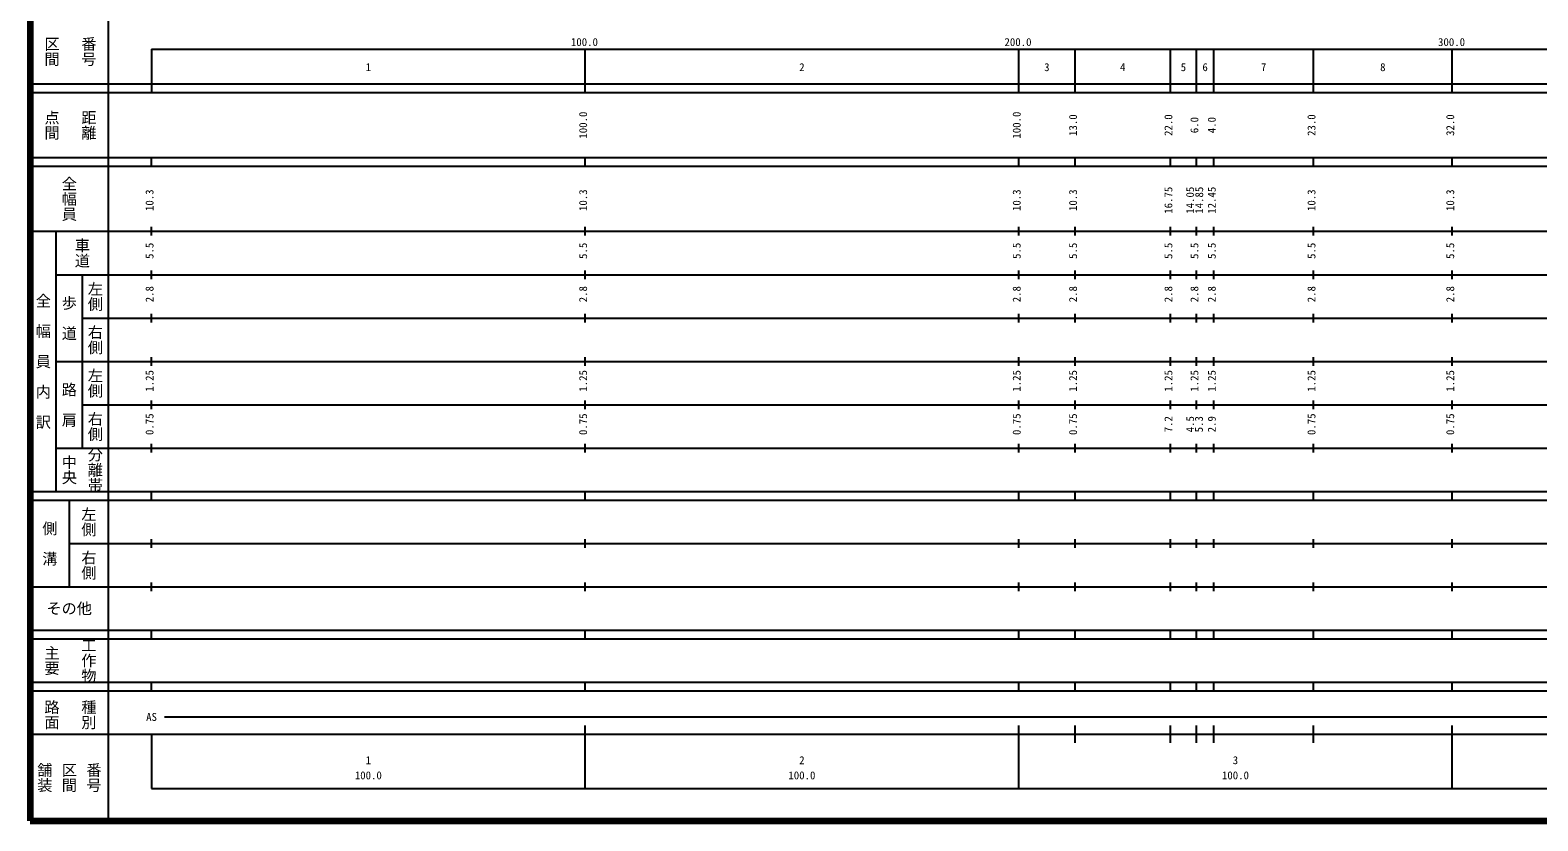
# Model space of a CAD drawing. Units: millimetres on the paper, enlarged 1000 times. Extents: x 40000 to 680000, y 20000 to 380000.
# Drawn here: x 40000 to 387748, y 20000 to 202409 of the extents above; entities that cross this region are included whole.
import ezdxf
from ezdxf.enums import TextEntityAlignment as Align

# ---------------------------------------------------------------- set-up
doc = ezdxf.new("R2010")
doc.units = ezdxf.units.MM
doc.header["$LTSCALE"] = 1000
doc.layers.add('M-TTL', color=2, linetype='Continuous', lineweight=140)
doc.layers.add('M-TTL-BAND', color=7, linetype='Continuous', lineweight=25)
doc.styles.add('@ＭＳ ゴシック', font='')
doc.styles.add('ＭＳ ゴシック', font='')
doc.styles.get('@ＭＳ ゴシック').set_extended_font_data('@MS Gothic')
doc.styles.get('ＭＳ ゴシック').set_extended_font_data('MS Gothic')

msp = doc.modelspace()

# ---------------------------------------------------------------- linework, layer by layer
at = {"layer": 'M-TTL'}
for p, q in [((40000, 380000), (40000, 20000)), ((40000, 20000), (680000, 20000))]:
    msp.add_line(p, q, dxfattribs=at)
at = {"layer": 'M-TTL-BAND'}
for p, q in [((58000, 370000), (58000, 20000)), ((68000, 198000), (579000, 198000)), ((68000, 198000), (68000, 188000)), ((168000, 188000), (168000, 198000)), ((268000, 188000), (268000, 198000)), ((281000, 188000), (281000, 198000)), ((303000, 188000), (303000, 198000)), ((309000, 188000), (309000, 198000)), ((313000, 188000), (313000, 198000)), ((336000, 188000), (336000, 198000)), ((368000, 188000), (368000, 198000)), ((40000, 190000), (579000, 190000)), ((40000, 188000), (579000, 188000)), ((40000, 173000), (579000, 173000)), ((40000, 171000), (579000, 171000)), ((68000, 171000), (68000, 173000)), ((168000, 171000), (168000, 173000)), ((268000, 171000), (268000, 173000)), ((281000, 171000), (281000, 173000)), ((303000, 171000), (303000, 173000)), ((309000, 171000), (309000, 173000)), ((313000, 171000), (313000, 173000)), ((336000, 171000), (336000, 173000)), ((368000, 171000), (368000, 173000)), ((68000, 155000), (68000, 157000)), ((168000, 155000), (168000, 157000)), ((268000, 155000), (268000, 157000)), ((281000, 155000), (281000, 157000)), ((303000, 155000), (303000, 157000)), ((309000, 155000), (309000, 157000)), ((313000, 155000), (313000, 157000)), ((336000, 155000), (336000, 157000)), ((368000, 155000), (368000, 157000)), ((40000, 156000), (579000, 156000)), ((46000, 96000), (46000, 156000)), ((68000, 145000), (68000, 147000)), ((168000, 145000), (168000, 147000)), ((268000, 145000), (268000, 147000)), ((281000, 145000), (281000, 147000)), ((303000, 145000), (303000, 147000)), ((309000, 145000), (309000, 147000)), ((313000, 145000), (313000, 147000)), ((336000, 145000), (336000, 147000)), ((368000, 145000), (368000, 147000)), ((46000, 146000), (579000, 146000)), ((52000, 146000), (52000, 106000)), ((52000, 136000), (579000, 136000)), ((68000, 135000), (68000, 137000)), ((168000, 135000), (168000, 137000)), ((268000, 135000), (268000, 137000)), ((281000, 135000), (281000, 137000)), ((303000, 135000), (303000, 137000)), ((309000, 135000), (309000, 137000)), ((313000, 135000), (313000, 137000)), ((336000, 135000), (336000, 137000)), ((368000, 135000), (368000, 137000)), ((46000, 126000), (579000, 126000)), ((68000, 125000), (68000, 127000)), ((168000, 125000), (168000, 127000)), ((268000, 125000), (268000, 127000)), ((281000, 125000), (281000, 127000)), ((303000, 125000), (303000, 127000)), ((309000, 125000), (309000, 127000)), ((313000, 125000), (313000, 127000)), ((336000, 125000), (336000, 127000)), ((368000, 125000), (368000, 127000)), ((52000, 116000), (579000, 116000)), ((68000, 115000), (68000, 117000)), ((168000, 115000), (168000, 117000)), ((268000, 115000), (268000, 117000)), ((281000, 115000), (281000, 117000)), ((303000, 115000), (303000, 117000)), ((309000, 115000), (309000, 117000)), ((313000, 115000), (313000, 117000)), ((336000, 115000), (336000, 117000)), ((368000, 115000), (368000, 117000)), ((46000, 106000), (579000, 106000)), ((68000, 105000), (68000, 107000)), ((168000, 105000), (168000, 107000)), ((268000, 105000), (268000, 107000)), ((281000, 105000), (281000, 107000)), ((303000, 105000), (303000, 107000)), ((309000, 105000), (309000, 107000)), ((313000, 105000), (313000, 107000)), ((336000, 105000), (336000, 107000)), ((368000, 105000), (368000, 107000)), ((40000, 96000), (579000, 96000)), ((40000, 94000), (579000, 94000)), ((49000, 94000), (49000, 74000)), ((68000, 94000), (68000, 96000)), ((168000, 94000), (168000, 96000)), ((268000, 94000), (268000, 96000)), ((281000, 94000), (281000, 96000)), ((303000, 94000), (303000, 96000)), ((309000, 94000), (309000, 96000)), ((313000, 94000), (313000, 96000)), ((336000, 94000), (336000, 96000)), ((368000, 94000), (368000, 96000)), ((49000, 84000), (579000, 84000)), ((68000, 83000), (68000, 85000)), ((168000, 83000), (168000, 85000)), ((268000, 83000), (268000, 85000)), ((281000, 83000), (281000, 85000)), ((303000, 83000), (303000, 85000)), ((309000, 83000), (309000, 85000)), ((313000, 83000), (313000, 85000)), ((336000, 83000), (336000, 85000)), ((368000, 83000), (368000, 85000)), ((40000, 74000), (579000, 74000)), ((68000, 73000), (68000, 75000)), ((168000, 73000), (168000, 75000)), ((268000, 73000), (268000, 75000)), ((281000, 73000), (281000, 75000)), ((303000, 73000), (303000, 75000)), ((309000, 73000), (309000, 75000)), ((313000, 73000), (313000, 75000)), ((336000, 73000), (336000, 75000)), ((368000, 73000), (368000, 75000)), ((40000, 64000), (579000, 64000)), ((68000, 62000), (68000, 64000)), ((168000, 62000), (168000, 64000)), ((268000, 62000), (268000, 64000)), ((281000, 62000), (281000, 64000)), ((303000, 62000), (303000, 64000)), ((309000, 62000), (309000, 64000)), ((313000, 62000), (313000, 64000)), ((336000, 62000), (336000, 64000)), ((368000, 62000), (368000, 64000)), ((40000, 62000), (579000, 62000)), ((40000, 52000), (579000, 52000)), ((40000, 50000), (579000, 50000)), ((68000, 50000), (68000, 52000)), ((168000, 50000), (168000, 52000)), ((268000, 50000), (268000, 52000)), ((281000, 50000), (281000, 52000)), ((303000, 50000), (303000, 52000)), ((309000, 50000), (309000, 52000)), ((313000, 50000), (313000, 52000)), ((336000, 50000), (336000, 52000)), ((368000, 50000), (368000, 52000)), ((71000, 44000), (565000, 44000)), ((168000, 27500), (168000, 42000)), ((268000, 27500), (268000, 42000)), ((281000, 38000), (281000, 42000)), ((303000, 38000), (303000, 42000)), ((309000, 38000), (309000, 42000)), ((313000, 38000), (313000, 42000)), ((336000, 38000), (336000, 42000)), ((368000, 27500), (368000, 42000)), ((40000, 40000), (579000, 40000)), ((68000, 40000), (68000, 27500)), ((68000, 27500), (579000, 27500))]:
    msp.add_line(p, q, dxfattribs=at)

# ---------------------------------------------------------------- texts
at = {"layer": 'M-TTL-BAND', "style": '@ＭＳ ゴシック'}
for s, p in [('区間', (45000, 197500)), ('番号', (53500, 197500)), ('点間', (45000, 180500)), ('距離', (53500, 180500)), ('全幅員', (49000, 163500)), ('車道', (52000, 151000)), ('左側', (55000, 141000)), ('全\u3000幅\u3000員\u3000内\u3000訳', (43000, 126000)), ('歩\u3000道', (49000, 136000)), ('右側', (55000, 131000)), ('左側', (55000, 121000)), ('路\u3000肩', (49000, 116000)), ('右側', (55000, 111000)), ('中央', (49000, 101000)), ('分離帯', (55000, 101000)), ('左側', (53500, 89000)), ('側\u3000溝', (44500, 84000)), ('右側', (53500, 79000)), ('主要', (45000, 57000)), ('工作物', (53500, 57000)), ('路面', (45000, 44500)), ('種別', (53500, 44500)), ('舗装', (43333, 30000)), ('区間', (49000, 30000)), ('番号', (54667, 30000))]:
    msp.add_text(s, height=2566, rotation=270, dxfattribs=at).set_placement(p, align=Align.MIDDLE_CENTER)
at = {"layer": 'M-TTL-BAND', "style": 'ＭＳ ゴシック'}
for s, p in [('100.0', (167844, 198195)), ('200.0', (267844, 198195)), ('300.0', (367844, 198195)), ('2', (218000, 192405)), ('3', (274500, 192405)), ('6', (311000, 192405)), ('8', (352000, 192405)), ('1', (118000, 192405)), ('4', (292000, 192405)), ('5', (306000, 192405)), ('7', (324500, 192405)), ('AS', (68000, 42500)), ('1', (118000, 32523)), ('2', (218000, 32523)), ('3', (318000, 32523)), ('100.0', (118000, 29033)), ('100.0', (218000, 29033)), ('100.0', (318000, 29033))]:
    msp.add_text(s, height=1833, dxfattribs=at).set_placement(p, align=Align.BOTTOM_CENTER)
for s, p in [('100.0', (169000, 180500)), ('100.0', (269000, 180500)), ('13.0', (282000, 180500)), ('22.0', (304000, 180500)), ('6.0', (310000, 180500)), ('4.0', (314000, 180500)), ('23.0', (337000, 180500)), ('32.0', (369000, 180500)), ('10.3', (69000, 163174)), ('10.3', (169000, 163174)), ('10.3', (269000, 163174)), ('10.3', (282000, 163174)), ('16.75', (304000, 163174)), ('14.05', (309000, 163174)), ('14.85', (311100, 163174)), ('12.45', (314000, 163174)), ('10.3', (337000, 163174)), ('10.3', (369000, 163174)), ('5.5', (69000, 151500)), ('5.5', (169000, 151500)), ('5.5', (269000, 151500)), ('5.5', (282000, 151500)), ('5.5', (304000, 151500)), ('5.5', (310000, 151500)), ('5.5', (314000, 151500)), ('5.5', (337000, 151500)), ('5.5', (369000, 151500)), ('2.8', (69000, 141500)), ('2.8', (169000, 141500)), ('2.8', (269000, 141500)), ('2.8', (282000, 141500)), ('2.8', (304000, 141500)), ('2.8', (310000, 141500)), ('2.8', (314000, 141500)), ('2.8', (337000, 141500)), ('2.8', (369000, 141500)), ('1.25', (69000, 121500)), ('1.25', (169000, 121500)), ('1.25', (269000, 121500)), ('1.25', (282000, 121500)), ('1.25', (304000, 121500)), ('1.25', (310000, 121500)), ('1.25', (314000, 121500)), ('1.25', (337000, 121500)), ('1.25', (369000, 121500)), ('0.75', (69000, 111500)), ('0.75', (169000, 111500)), ('0.75', (269000, 111500)), ('0.75', (282000, 111500)), ('7.2', (304000, 111500)), ('4.5', (309000, 111500)), ('5.3', (311034, 111500)), ('2.9', (314000, 111500)), ('0.75', (337000, 111500)), ('0.75', (369000, 111500))]:
    msp.add_text(s, height=1833, rotation=90, dxfattribs=at).set_placement(p, align=Align.BOTTOM_CENTER)
msp.add_text('その他', height=2566, dxfattribs=at).set_placement((49000, 69000), align=Align.MIDDLE_CENTER)

doc.saveas('drawing.dxf')
